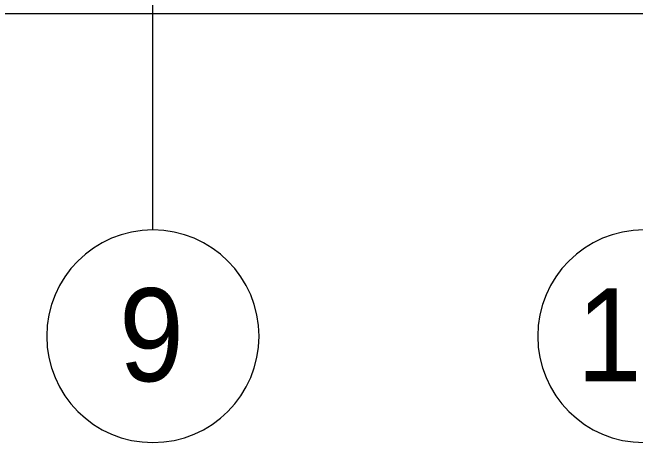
# Model space of a CAD drawing. Header units: millimetres. Extents: x -249154 to 415037, y -45458 to 354837.
# Drawn here: x 24917 to 29612, y -3642 to -405 of the extents above; entities that cross this region are included whole.
import ezdxf

# ---------------------------------------------------------------- set-up
doc = ezdxf.new("R2010")
doc.units = ezdxf.units.MM
for name, color, linetype, lineweight in [('A-WALL', 7, 'Continuous', 5), ('Оси', 7, 'Continuous', 9), ('Оси-1', 7, 'Continuous', 20)]:
    doc.layers.add(name, color=color, linetype=linetype, lineweight=lineweight)
doc.styles.add('Arial', font='arial.ttf', dxfattribs={"width": 0.9, "height": 700})

# ---------------------------------------------------------------- blocks, each defined once
blk = doc.blocks.new('Ось сетки - D8-29747960-Объем проектирования 1 этажа')
at = {"layer": 'Оси-1'}
for start, end in [(360, 180), (180, 360)]:
    blk.add_arc((0, 0), 4, start, end, dxfattribs=at)

msp = doc.modelspace()

# ---------------------------------------------------------------- linework, layer by layer
at = {"layer": 'A-WALL'}
msp.add_line((72344.7, -416.1), (-225.3, -416.1), dxfattribs=at)
at = {"layer": 'Оси'}
msp.add_lwpolyline([(25974.7, -2042.3), (25974.7, 2957.7), (25974.7, 22262), (25974.7, 27262)], dxfattribs=at)

# ---------------------------------------------------------------- block references
at = {"layer": 'Оси-1', "xscale": 199.9999999999999, "yscale": 199.9999999999999, "zscale": 199.9999999999999}
for p in [(25974.7, -2842.3), (29674.7, -2842.3)]:
    msp.add_blockref('Ось сетки - D8-29747960-Объем проектирования 1 этажа', p, dxfattribs=at)

# ---------------------------------------------------------------- texts
at = {"layer": 'Оси', "char_height": 700, "attachment_point": 1, "style": 'Arial'}
for s, insert, width in [('\\fArial|b0|i0|c204|p34|;\\W.9;9', (25719.7, -2481), 606.076), ('10', (29169.5, -2481), 1212.151)]:
    msp.add_mtext(s, dxfattribs=dict(at, insert=insert, width=width))

doc.saveas('drawing.dxf')
